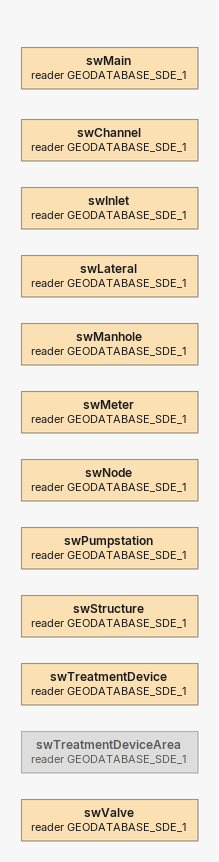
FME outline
swTreatmentDevice (reader GEODATABASE_SDE_1)
swTreatmentDeviceArea (reader GEODATABASE_SDE_1) [off]
swMain (reader GEODATABASE_SDE_1)
swChannel (reader GEODATABASE_SDE_1)
swInlet (reader GEODATABASE_SDE_1)
swLateral (reader GEODATABASE_SDE_1)
swManhole (reader GEODATABASE_SDE_1)
swMeter (reader GEODATABASE_SDE_1)
swNode (reader GEODATABASE_SDE_1)
swPumpstation (reader GEODATABASE_SDE_1)
swStructure (reader GEODATABASE_SDE_1)
swValve (reader GEODATABASE_SDE_1)
